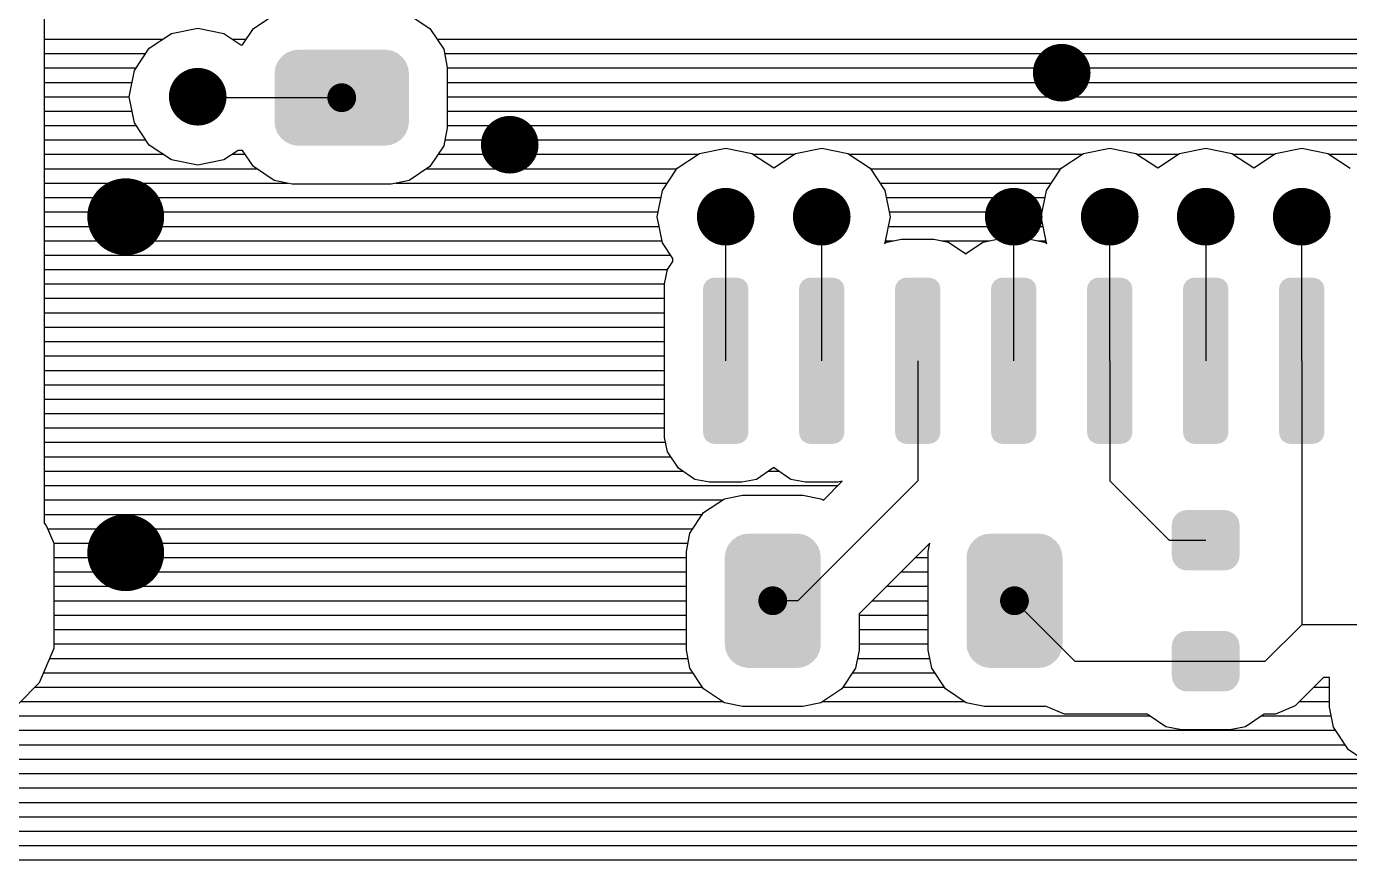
# Model space of a CAD drawing. Extents: x 295 to 953, y 10 to 290.
# Drawn here: x 622.27 to 660.77, y 143.32 to 167.86 of the extents above; entities that cross this region are included whole.
import ezdxf

# ---------------------------------------------------------------- set-up
doc = ezdxf.new("R2010")
doc.units = 0
doc.header["$LTSCALE"] = 5
doc.header["$MEASUREMENT"] = 0
doc.layers.get('0').update_dxf_attribs({"linetype": 'CONTINUOUS', "lineweight": 25})

msp = doc.modelspace()

# ---------------------------------------------------------------- linework, layer by layer
for p, q in [((622.782, 213.668), (622.782, 153.401)), ((628.873, 167.796), (629.477, 168.198)), ((633.405, 168.198), (634.008, 167.796)), ((625.839, 167.226), (626.487, 167.656)), ((626.487, 167.656), (627.253, 167.807)), ((627.253, 167.807), (628.013, 167.656)), ((628.013, 167.656), (628.51, 167.321)), ((628.56, 167.321), (628.873, 167.796)), ((634.008, 167.796), (634.411, 167.192)), ((622.782, 167.489), (626.241, 167.489)), ((625.409, 166.578), (625.839, 167.226)), ((628.258, 167.489), (628.672, 167.489)), ((628.51, 167.321), (628.56, 167.321)), ((634.21, 167.489), (689.978, 167.489)), ((634.411, 167.192), (634.517, 166.661)), ((622.782, 167.069), (625.738, 167.069)), ((634.433, 167.069), (689.978, 167.069)), ((622.782, 166.65), (625.459, 166.65)), ((625.258, 165.812), (625.409, 166.578)), ((634.517, 166.661), (634.517, 164.907)), ((634.517, 166.65), (689.978, 166.65)), ((622.782, 166.231), (625.341, 166.231)), ((634.517, 166.231), (689.978, 166.231)), ((622.782, 165.812), (625.258, 165.812)), ((625.409, 165.052), (625.258, 165.812)), ((627.275, 165.784), (627.253, 165.812)), ((631.444, 165.784), (627.275, 165.784)), ((634.517, 165.812), (689.978, 165.812)), ((622.782, 165.393), (625.341, 165.393)), ((634.517, 165.393), (689.978, 165.393)), ((622.782, 164.974), (625.459, 164.974)), ((625.839, 164.404), (625.409, 165.052)), ((634.517, 164.907), (634.411, 164.382)), ((634.517, 164.974), (689.978, 164.974)), ((622.782, 164.555), (625.738, 164.555)), ((634.444, 164.555), (689.978, 164.555)), ((622.782, 164.136), (626.241, 164.136)), ((626.487, 163.974), (625.839, 164.404)), ((628.432, 164.247), (628.013, 163.974)), ((628.258, 164.136), (628.633, 164.136)), ((628.56, 164.247), (628.432, 164.247)), ((628.873, 163.778), (628.56, 164.247)), ((634.411, 164.382), (634.008, 163.778)), ((634.249, 164.136), (641.815, 164.136)), ((641.206, 163.733), (641.854, 164.164)), ((641.854, 164.164), (642.62, 164.315)), ((642.62, 164.315), (643.38, 164.164)), ((643.38, 164.164), (644.017, 163.739)), ((643.419, 164.136), (644.609, 164.136)), ((644.017, 163.739), (644.648, 164.164)), ((644.648, 164.164), (645.414, 164.315)), ((645.414, 164.315), (646.174, 164.164)), ((646.174, 164.164), (646.822, 163.733)), ((646.213, 164.136), (652.991, 164.136)), ((652.382, 163.733), (653.03, 164.164)), ((653.03, 164.164), (653.796, 164.315)), ((653.796, 164.315), (654.556, 164.164)), ((654.556, 164.164), (655.193, 163.739)), ((654.595, 164.136), (655.785, 164.136)), ((655.193, 163.739), (655.824, 164.164)), ((655.824, 164.164), (656.59, 164.315)), ((656.59, 164.315), (657.35, 164.164)), ((657.35, 164.164), (657.987, 163.739)), ((657.389, 164.136), (658.579, 164.136)), ((657.987, 163.739), (658.618, 164.164)), ((658.618, 164.164), (659.384, 164.315)), ((659.384, 164.315), (660.144, 164.164)), ((660.144, 164.164), (660.792, 163.733)), ((660.183, 164.136), (667.184, 164.136)), ((622.782, 163.717), (628.962, 163.717)), ((627.253, 163.817), (626.487, 163.974)), ((628.013, 163.974), (627.253, 163.817)), ((629.477, 163.376), (628.873, 163.778)), ((634.008, 163.778), (633.405, 163.376)), ((633.919, 163.717), (641.2, 163.717)), ((640.776, 163.085), (641.206, 163.733)), ((646.822, 163.733), (647.252, 163.085)), ((646.827, 163.717), (652.376, 163.717)), ((651.952, 163.085), (652.382, 163.733)), ((622.782, 163.298), (629.868, 163.298)), ((630.002, 163.27), (629.477, 163.376)), ((632.88, 163.27), (630.002, 163.27)), ((633.405, 163.376), (632.88, 163.27)), ((633.014, 163.298), (640.915, 163.298)), ((647.112, 163.298), (652.091, 163.298)), ((640.625, 162.32), (640.776, 163.085)), ((647.252, 163.085), (647.403, 162.32)), ((651.801, 162.32), (651.952, 163.085)), ((622.782, 162.878), (640.736, 162.878)), ((647.291, 162.878), (651.912, 162.878)), ((622.782, 162.459), (640.653, 162.459)), ((640.776, 161.56), (640.625, 162.32)), ((642.62, 158.129), (642.62, 162.32)), ((645.414, 158.129), (645.414, 162.32)), ((647.403, 162.32), (647.252, 161.56)), ((647.375, 162.459), (651.829, 162.459)), ((651.002, 158.129), (651.002, 162.32)), ((651.952, 161.56), (651.801, 162.32)), ((653.796, 158.129), (653.796, 162.32)), ((656.59, 162.32), (656.59, 158.129)), ((659.384, 158.129), (659.384, 162.32)), ((622.782, 162.04), (640.681, 162.04)), ((647.347, 162.04), (651.857, 162.04)), ((622.782, 161.621), (640.764, 161.621)), ((641.083, 161.101), (640.776, 161.56)), ((647.241, 161.537), (647.308, 161.582)), ((647.252, 161.56), (647.241, 161.537)), ((647.263, 161.621), (647.503, 161.621)), ((647.308, 161.582), (647.733, 161.666)), ((647.733, 161.666), (648.677, 161.666)), ((648.677, 161.666), (649.102, 161.582)), ((648.906, 161.621), (650.297, 161.621)), ((649.102, 161.582), (649.577, 161.263)), ((649.627, 161.263), (650.102, 161.582)), ((650.102, 161.582), (650.527, 161.666)), ((650.527, 161.666), (651.471, 161.666)), ((651.002, 158.548), (651.002, 161.666)), ((651.471, 161.666), (651.896, 161.582)), ((651.7, 161.621), (651.94, 161.621)), ((651.896, 161.582), (651.963, 161.537)), ((651.963, 161.537), (651.952, 161.56)), ((622.782, 161.202), (641.01, 161.202)), ((640.921, 160.783), (641.083, 161.018)), ((641.083, 161.018), (641.083, 161.101)), ((649.577, 161.263), (649.605, 161.23)), ((649.605, 161.23), (649.627, 161.263)), ((622.782, 160.783), (640.921, 160.783)), ((640.837, 160.364), (640.921, 160.783)), ((622.782, 160.364), (640.837, 160.364)), ((640.837, 155.899), (640.837, 160.364)), ((622.782, 159.945), (640.837, 159.945)), ((622.782, 159.526), (640.837, 159.526)), ((622.782, 159.107), (640.837, 159.107)), ((622.782, 158.687), (640.837, 158.687)), ((622.782, 158.268), (640.837, 158.268)), ((648.208, 158.129), (648.208, 154.636)), ((653.796, 158.129), (653.796, 154.636)), ((659.384, 158.129), (659.384, 150.445)), ((622.782, 157.849), (640.837, 157.849)), ((622.782, 157.43), (640.837, 157.43)), ((622.782, 157.011), (640.837, 157.011)), ((622.782, 156.592), (640.837, 156.592)), ((622.782, 156.173), (640.837, 156.173)), ((622.782, 155.754), (640.865, 155.754)), ((640.921, 155.474), (640.837, 155.899)), ((622.782, 155.335), (641.016, 155.335)), ((641.245, 154.999), (640.921, 155.474)), ((622.782, 154.916), (641.362, 154.916)), ((641.72, 154.675), (641.245, 154.999)), ((643.989, 154.999), (643.514, 154.675)), ((643.871, 154.916), (644.156, 154.916)), ((644.017, 155.033), (643.989, 154.999)), ((644.039, 154.999), (644.017, 155.033)), ((644.514, 154.675), (644.039, 154.999)), ((622.782, 154.496), (645.894, 154.496)), ((642.145, 154.591), (641.72, 154.675)), ((643.089, 154.591), (642.145, 154.591)), ((643.514, 154.675), (643.089, 154.591)), ((644.939, 154.591), (644.514, 154.675)), ((648.208, 154.636), (644.715, 151.144)), ((645.883, 154.591), (644.939, 154.591)), ((645.464, 154.066), (646.011, 154.619)), ((646.011, 154.619), (645.883, 154.591)), ((653.796, 154.636), (655.528, 152.904)), ((622.782, 154.077), (642.53, 154.077)), ((641.977, 153.714), (642.58, 154.111)), ((642.58, 154.111), (643.111, 154.217)), ((643.111, 154.217), (644.866, 154.217)), ((644.866, 154.217), (645.391, 154.111)), ((645.391, 154.111), (645.464, 154.066)), ((645.447, 154.077), (645.475, 154.077)), ((622.782, 153.658), (641.943, 153.658)), ((641.575, 153.111), (641.977, 153.714)), ((622.782, 153.401), (622.844, 153.334)), ((622.844, 153.334), (623.062, 152.82)), ((622.883, 153.239), (641.664, 153.239)), ((641.474, 152.58), (641.575, 153.111)), ((655.528, 152.904), (656.59, 152.904)), ((623.056, 152.82), (641.519, 152.82)), ((623.062, 152.82), (623.062, 149.758)), ((641.474, 149.707), (641.474, 152.58)), ((648.56, 152.82), (646.503, 150.758)), ((648.509, 152.58), (648.56, 152.82)), ((648.509, 149.707), (648.509, 152.58)), ((623.062, 152.401), (641.474, 152.401)), ((648.14, 152.401), (648.509, 152.401)), ((623.062, 151.982), (641.474, 151.982)), ((647.721, 151.982), (648.509, 151.982)), ((623.062, 151.563), (641.474, 151.563)), ((647.302, 151.563), (648.509, 151.563)), ((623.062, 151.144), (641.474, 151.144)), ((644.715, 151.144), (643.989, 151.144)), ((646.883, 151.144), (648.509, 151.144)), ((652.784, 149.383), (651.024, 151.144)), ((651.024, 151.144), (652.784, 149.383)), ((623.062, 150.725), (641.474, 150.725)), ((646.503, 150.758), (646.503, 149.707)), ((646.503, 150.725), (648.509, 150.725)), ((623.062, 150.305), (641.474, 150.305)), ((646.503, 150.305), (648.509, 150.305)), ((659.384, 150.445), (658.322, 149.383)), ((663.066, 150.445), (659.384, 150.445)), ((623.062, 149.886), (641.474, 149.886)), ((646.503, 149.886), (648.509, 149.886)), ((623.062, 149.758), (622.642, 148.752)), ((622.939, 149.467), (641.519, 149.467)), ((641.575, 149.177), (641.474, 149.707)), ((646.503, 149.707), (646.397, 149.177)), ((646.453, 149.467), (648.56, 149.467)), ((648.615, 149.177), (648.509, 149.707)), ((622.765, 149.048), (641.664, 149.048)), ((641.977, 148.579), (641.575, 149.177)), ((646.397, 149.177), (645.995, 148.579)), ((646.308, 149.048), (648.705, 149.048)), ((649.018, 148.579), (648.615, 149.177)), ((652.784, 149.383), (656.59, 149.383)), ((652.784, 149.383), (658.322, 149.383)), ((622.642, 148.752), (615.674, 141.784)), ((660.015, 148.908), (659.188, 148.081)), ((660.188, 148.908), (660.015, 148.908)), ((660.188, 148.048), (660.188, 148.908)), ((622.52, 148.629), (641.943, 148.629)), ((642.58, 148.176), (641.977, 148.579)), ((645.995, 148.579), (645.391, 148.176)), ((646.028, 148.629), (648.984, 148.629)), ((649.621, 148.176), (649.018, 148.579)), ((659.736, 148.629), (660.188, 148.629)), ((622.1, 148.21), (642.53, 148.21)), ((643.111, 148.07), (642.58, 148.176)), ((644.866, 148.07), (643.111, 148.07)), ((645.391, 148.176), (644.866, 148.07)), ((645.447, 148.21), (649.565, 148.21)), ((650.147, 148.07), (649.621, 148.176)), ((651.901, 148.07), (650.147, 148.07)), ((651.929, 148.076), (651.901, 148.07)), ((652.482, 147.847), (651.929, 148.076)), ((659.188, 148.081), (658.624, 147.847)), ((659.316, 148.21), (660.188, 148.21)), ((660.306, 147.467), (660.188, 148.048)), ((621.681, 147.791), (654.958, 147.791)), ((654.896, 147.847), (652.482, 147.847)), ((654.913, 147.824), (654.896, 147.847)), ((655.427, 147.478), (654.913, 147.824)), ((658.26, 147.824), (657.746, 147.478)), ((658.216, 147.791), (660.239, 147.791)), ((658.277, 147.847), (658.26, 147.824)), ((658.624, 147.847), (658.277, 147.847)), ((621.262, 147.372), (660.367, 147.372)), ((655.885, 147.388), (655.427, 147.478)), ((657.288, 147.388), (655.885, 147.388)), ((657.746, 147.478), (657.288, 147.388)), ((660.747, 146.807), (660.306, 147.467)), ((620.843, 146.953), (660.646, 146.953)), ((661.406, 146.366), (660.747, 146.807)), ((620.424, 146.534), (661.149, 146.534)), ((620.005, 146.114), (682.691, 146.114)), ((619.586, 145.695), (683.11, 145.695)), ((619.167, 145.276), (683.529, 145.276)), ((618.748, 144.857), (683.948, 144.857)), ((618.329, 144.438), (684.368, 144.438)), ((617.909, 144.019), (684.787, 144.019)), ((617.49, 143.6), (685.306, 143.6))]:
    msp.add_line(p, q)
for points, const_width in [([(651.979, 166.511, 1), (652.818, 166.511, 1)], 0.838), ([(626.833, 165.812, 1), (627.672, 165.812, 1)], 0.838), ([(631.234, 165.784, 1), (631.653, 165.784, 1)], 0.419), ([(631.234, 165.784, 1), (631.653, 165.784, 1)], 0.419), ([(635.914, 164.415, 1), (636.752, 164.415, 1)], 0.838), ([(624.598, 162.32, 1), (625.716, 162.32, 1)], 1.118), ([(642.2, 162.32, 1), (643.039, 162.32, 1)], 0.838), ([(644.994, 162.32, 1), (645.833, 162.32, 1)], 0.838), ([(650.582, 162.32, 1), (651.421, 162.32, 1)], 0.838), ([(653.376, 162.32, 1), (654.215, 162.32, 1)], 0.838), ([(656.17, 162.32, 1), (657.009, 162.32, 1)], 0.838), ([(658.964, 162.32, 1), (659.803, 162.32, 1)], 0.838), ([(624.598, 152.541, 1), (625.716, 152.541, 1)], 1.118), ([(643.779, 151.144, 1), (644.198, 151.144, 1)], 0.419), ([(650.814, 151.144, 1), (651.233, 151.144, 1)], 0.419)]:
    msp.add_lwpolyline(points, format="xyb", close=True, dxfattribs=dict(const_width=const_width))
for points in [[(629.848, 167.094), (629.986, 167.149), (633.031, 167.094), (632.911, 167.149)], [(629.986, 167.149), (630.011, 167.159), (632.911, 167.149), (632.855, 167.159)], [(630.011, 167.159), (630.179, 167.18), (632.855, 167.159), (632.737, 167.18)], [(630.179, 167.18), (630.186, 167.181), (632.737, 167.18), (632.701, 167.181)], [(629.52, 166.692), (629.579, 166.821), (633.363, 166.692), (633.312, 166.821)], [(629.579, 166.821), (629.594, 166.853), (633.312, 166.821), (633.289, 166.853)], [(629.594, 166.853), (629.684, 166.964), (633.289, 166.853), (633.207, 166.964)], [(629.684, 166.964), (629.705, 166.989), (633.207, 166.964), (633.176, 166.989)], [(629.705, 166.989), (629.822, 167.075), (633.176, 166.989), (633.071, 167.075)], [(629.822, 167.075), (629.848, 167.094), (633.071, 167.075), (633.031, 167.094)], [(629.488, 166.483), (629.489, 166.519), (633.399, 166.483), (633.395, 166.519)], [(629.488, 165.086), (629.488, 166.483), (633.399, 165.086), (633.399, 166.483)], [(629.489, 166.519), (629.514, 166.658), (633.395, 166.519), (633.377, 166.658)], [(629.514, 166.658), (629.52, 166.692), (633.377, 166.658), (633.363, 166.692)], [(629.492, 165.049), (629.488, 165.086), (633.398, 165.049), (633.399, 165.086)], [(629.51, 164.911), (629.492, 165.049), (633.373, 164.911), (633.398, 165.049)], [(629.524, 164.876), (629.51, 164.911), (633.367, 164.876), (633.373, 164.911)], [(629.575, 164.747), (629.524, 164.876), (633.308, 164.747), (633.367, 164.876)], [(629.598, 164.716), (629.575, 164.747), (633.293, 164.716), (633.308, 164.747)], [(629.68, 164.605), (629.598, 164.716), (633.203, 164.605), (633.293, 164.716)], [(629.711, 164.579), (629.68, 164.605), (633.182, 164.579), (633.203, 164.605)], [(629.816, 164.493), (629.711, 164.579), (633.065, 164.493), (633.182, 164.579)], [(629.856, 164.475), (629.816, 164.493), (633.04, 164.475), (633.065, 164.493)], [(629.976, 164.419), (629.856, 164.475), (632.901, 164.419), (633.04, 164.475)], [(630.032, 164.409), (629.976, 164.419), (632.876, 164.409), (632.901, 164.419)], [(630.15, 164.388), (630.032, 164.409), (632.708, 164.388), (632.876, 164.409)], [(630.186, 164.387), (630.15, 164.388), (632.701, 164.387), (632.708, 164.388)], [(641.96, 160.219), (641.962, 160.25), (643.279, 160.219), (643.273, 160.25)], [(641.96, 156.039), (641.96, 160.219), (643.279, 156.039), (643.279, 160.219)], [(641.962, 160.25), (641.987, 160.337), (643.273, 160.25), (643.257, 160.337)], [(641.987, 160.337), (641.995, 160.366), (643.257, 160.337), (643.239, 160.366)], [(641.995, 160.366), (642.051, 160.44), (643.239, 160.366), (643.193, 160.44)], [(642.051, 160.44), (642.068, 160.463), (643.193, 160.44), (643.164, 160.463)], [(642.068, 160.463), (642.15, 160.513), (643.164, 160.463), (643.097, 160.513)], [(642.15, 160.513), (642.171, 160.526), (643.097, 160.513), (643.053, 160.526)], [(642.171, 160.526), (642.282, 160.547), (643.053, 160.526), (642.981, 160.547)], [(642.282, 160.547), (642.29, 160.548), (642.981, 160.547), (642.949, 160.548)], [(644.754, 160.219), (644.756, 160.25), (646.073, 160.219), (646.067, 160.25)], [(644.754, 156.039), (644.754, 160.219), (646.073, 156.039), (646.073, 160.219)], [(644.756, 160.25), (644.781, 160.337), (646.067, 160.25), (646.051, 160.337)], [(644.781, 160.337), (644.789, 160.366), (646.051, 160.337), (646.033, 160.366)], [(644.789, 160.366), (644.845, 160.44), (646.033, 160.366), (645.987, 160.44)], [(644.845, 160.44), (644.862, 160.463), (645.987, 160.44), (645.958, 160.463)], [(644.862, 160.463), (644.944, 160.513), (645.958, 160.463), (645.891, 160.513)], [(644.944, 160.513), (644.965, 160.526), (645.891, 160.513), (645.847, 160.526)], [(644.965, 160.526), (645.076, 160.547), (645.847, 160.526), (645.775, 160.547)], [(645.076, 160.547), (645.084, 160.548), (645.775, 160.547), (645.743, 160.548)], [(647.548, 160.219), (647.55, 160.25), (648.867, 160.219), (648.861, 160.25)], [(647.548, 156.039), (647.548, 160.219), (648.867, 156.039), (648.867, 160.219)], [(647.55, 160.25), (647.575, 160.337), (648.861, 160.25), (648.845, 160.337)], [(647.575, 160.337), (647.583, 160.366), (648.845, 160.337), (648.827, 160.366)], [(647.583, 160.366), (647.639, 160.44), (648.827, 160.366), (648.781, 160.44)], [(647.639, 160.44), (647.656, 160.463), (648.781, 160.44), (648.752, 160.463)], [(647.656, 160.463), (647.738, 160.513), (648.752, 160.463), (648.685, 160.513)], [(647.738, 160.513), (647.759, 160.526), (648.685, 160.513), (648.641, 160.526)], [(647.759, 160.526), (647.87, 160.547), (648.641, 160.526), (648.569, 160.547)], [(647.87, 160.547), (647.878, 160.548), (648.569, 160.547), (648.537, 160.548)], [(650.342, 160.219), (650.344, 160.25), (651.661, 160.219), (651.655, 160.25)], [(650.342, 156.039), (650.342, 160.219), (651.661, 156.039), (651.661, 160.219)], [(650.344, 160.25), (650.369, 160.337), (651.655, 160.25), (651.639, 160.337)], [(650.369, 160.337), (650.377, 160.366), (651.639, 160.337), (651.621, 160.366)], [(650.377, 160.366), (650.433, 160.44), (651.621, 160.366), (651.575, 160.44)], [(650.433, 160.44), (650.45, 160.463), (651.575, 160.44), (651.546, 160.463)], [(650.45, 160.463), (650.532, 160.513), (651.546, 160.463), (651.479, 160.513)], [(650.532, 160.513), (650.553, 160.526), (651.479, 160.513), (651.435, 160.526)], [(650.553, 160.526), (650.664, 160.547), (651.435, 160.526), (651.363, 160.547)], [(650.664, 160.547), (650.672, 160.548), (651.363, 160.547), (651.331, 160.548)], [(653.136, 160.219), (653.138, 160.25), (654.455, 160.219), (654.449, 160.25)], [(653.136, 156.039), (653.136, 160.219), (654.455, 156.039), (654.455, 160.219)], [(653.138, 160.25), (653.163, 160.337), (654.449, 160.25), (654.433, 160.337)], [(653.163, 160.337), (653.171, 160.366), (654.433, 160.337), (654.415, 160.366)], [(653.171, 160.366), (653.227, 160.44), (654.415, 160.366), (654.369, 160.44)], [(653.227, 160.44), (653.244, 160.463), (654.369, 160.44), (654.34, 160.463)], [(653.244, 160.463), (653.326, 160.513), (654.34, 160.463), (654.273, 160.513)], [(653.326, 160.513), (653.347, 160.526), (654.273, 160.513), (654.229, 160.526)], [(653.347, 160.526), (653.458, 160.547), (654.229, 160.526), (654.157, 160.547)], [(653.458, 160.547), (653.466, 160.548), (654.157, 160.547), (654.125, 160.548)], [(655.93, 160.219), (655.932, 160.25), (657.249, 160.219), (657.243, 160.25)], [(655.93, 156.039), (655.93, 160.219), (657.249, 156.039), (657.249, 160.219)], [(655.932, 160.25), (655.957, 160.337), (657.243, 160.25), (657.227, 160.337)], [(655.957, 160.337), (655.965, 160.366), (657.227, 160.337), (657.209, 160.366)], [(655.965, 160.366), (656.021, 160.44), (657.209, 160.366), (657.163, 160.44)], [(656.021, 160.44), (656.038, 160.463), (657.163, 160.44), (657.134, 160.463)], [(656.038, 160.463), (656.12, 160.513), (657.134, 160.463), (657.067, 160.513)], [(656.12, 160.513), (656.141, 160.526), (657.067, 160.513), (657.023, 160.526)], [(656.141, 160.526), (656.252, 160.547), (657.023, 160.526), (656.951, 160.547)], [(656.252, 160.547), (656.26, 160.548), (656.951, 160.547), (656.919, 160.548)], [(658.724, 160.219), (658.726, 160.25), (660.043, 160.219), (660.037, 160.25)], [(658.724, 156.039), (658.724, 160.219), (660.043, 156.039), (660.043, 160.219)], [(658.726, 160.25), (658.751, 160.337), (660.037, 160.25), (660.021, 160.337)], [(658.751, 160.337), (658.759, 160.366), (660.021, 160.337), (660.003, 160.366)], [(658.759, 160.366), (658.815, 160.44), (660.003, 160.366), (659.957, 160.44)], [(658.815, 160.44), (658.832, 160.463), (659.957, 160.44), (659.928, 160.463)], [(658.832, 160.463), (658.914, 160.513), (659.928, 160.463), (659.861, 160.513)], [(658.914, 160.513), (658.935, 160.526), (659.861, 160.513), (659.817, 160.526)], [(658.935, 160.526), (659.046, 160.547), (659.817, 160.526), (659.745, 160.547)], [(659.046, 160.547), (659.054, 160.548), (659.745, 160.547), (659.713, 160.548)], [(641.966, 156.007), (641.96, 156.039), (643.277, 156.007), (643.279, 156.039)], [(641.982, 155.92), (641.966, 156.007), (643.252, 155.92), (643.277, 156.007)], [(644.76, 156.007), (644.754, 156.039), (646.071, 156.007), (646.073, 156.039)], [(644.776, 155.92), (644.76, 156.007), (646.046, 155.92), (646.071, 156.007)], [(647.554, 156.007), (647.548, 156.039), (648.865, 156.007), (648.867, 156.039)], [(647.57, 155.92), (647.554, 156.007), (648.84, 155.92), (648.865, 156.007)], [(650.348, 156.007), (650.342, 156.039), (651.659, 156.007), (651.661, 156.039)], [(650.364, 155.92), (650.348, 156.007), (651.634, 155.92), (651.659, 156.007)], [(653.142, 156.007), (653.136, 156.039), (654.453, 156.007), (654.455, 156.039)], [(653.158, 155.92), (653.142, 156.007), (654.428, 155.92), (654.453, 156.007)], [(655.936, 156.007), (655.93, 156.039), (657.247, 156.007), (657.249, 156.039)], [(655.952, 155.92), (655.936, 156.007), (657.222, 155.92), (657.247, 156.007)], [(658.73, 156.007), (658.724, 156.039), (660.041, 156.007), (660.043, 156.039)], [(658.746, 155.92), (658.73, 156.007), (660.016, 155.92), (660.041, 156.007)], [(642, 155.891), (641.982, 155.92), (643.244, 155.891), (643.252, 155.92)], [(642.046, 155.817), (642, 155.891), (643.188, 155.817), (643.244, 155.891)], [(642.075, 155.795), (642.046, 155.817), (643.171, 155.795), (643.188, 155.817)], [(642.142, 155.744), (642.075, 155.795), (643.089, 155.744), (643.171, 155.795)], [(642.187, 155.731), (642.142, 155.744), (643.068, 155.731), (643.089, 155.744)], [(642.258, 155.711), (642.187, 155.731), (642.957, 155.711), (643.068, 155.731)], [(642.29, 155.709), (642.258, 155.711), (642.949, 155.709), (642.957, 155.711)], [(644.794, 155.891), (644.776, 155.92), (646.038, 155.891), (646.046, 155.92)], [(644.84, 155.817), (644.794, 155.891), (645.982, 155.817), (646.038, 155.891)], [(644.869, 155.795), (644.84, 155.817), (645.965, 155.795), (645.982, 155.817)], [(644.936, 155.744), (644.869, 155.795), (645.883, 155.744), (645.965, 155.795)], [(644.981, 155.731), (644.936, 155.744), (645.862, 155.731), (645.883, 155.744)], [(645.052, 155.711), (644.981, 155.731), (645.751, 155.711), (645.862, 155.731)], [(645.084, 155.709), (645.052, 155.711), (645.743, 155.709), (645.751, 155.711)], [(647.588, 155.891), (647.57, 155.92), (648.832, 155.891), (648.84, 155.92)], [(647.634, 155.817), (647.588, 155.891), (648.776, 155.817), (648.832, 155.891)], [(647.663, 155.795), (647.634, 155.817), (648.759, 155.795), (648.776, 155.817)], [(647.73, 155.744), (647.663, 155.795), (648.677, 155.744), (648.759, 155.795)], [(647.775, 155.731), (647.73, 155.744), (648.656, 155.731), (648.677, 155.744)], [(647.846, 155.711), (647.775, 155.731), (648.545, 155.711), (648.656, 155.731)], [(647.878, 155.709), (647.846, 155.711), (648.537, 155.709), (648.545, 155.711)], [(650.382, 155.891), (650.364, 155.92), (651.626, 155.891), (651.634, 155.92)], [(650.428, 155.817), (650.382, 155.891), (651.57, 155.817), (651.626, 155.891)], [(650.457, 155.795), (650.428, 155.817), (651.553, 155.795), (651.57, 155.817)], [(650.524, 155.744), (650.457, 155.795), (651.471, 155.744), (651.553, 155.795)], [(650.569, 155.731), (650.524, 155.744), (651.45, 155.731), (651.471, 155.744)], [(650.64, 155.711), (650.569, 155.731), (651.339, 155.711), (651.45, 155.731)], [(650.672, 155.709), (650.64, 155.711), (651.331, 155.709), (651.339, 155.711)], [(653.176, 155.891), (653.158, 155.92), (654.42, 155.891), (654.428, 155.92)], [(653.222, 155.817), (653.176, 155.891), (654.364, 155.817), (654.42, 155.891)], [(653.251, 155.795), (653.222, 155.817), (654.347, 155.795), (654.364, 155.817)], [(653.318, 155.744), (653.251, 155.795), (654.265, 155.744), (654.347, 155.795)], [(653.363, 155.731), (653.318, 155.744), (654.244, 155.731), (654.265, 155.744)], [(653.434, 155.711), (653.363, 155.731), (654.133, 155.711), (654.244, 155.731)], [(653.466, 155.709), (653.434, 155.711), (654.125, 155.709), (654.133, 155.711)], [(655.97, 155.891), (655.952, 155.92), (657.214, 155.891), (657.222, 155.92)], [(656.016, 155.817), (655.97, 155.891), (657.158, 155.817), (657.214, 155.891)], [(656.045, 155.795), (656.016, 155.817), (657.141, 155.795), (657.158, 155.817)], [(656.112, 155.744), (656.045, 155.795), (657.059, 155.744), (657.141, 155.795)], [(656.157, 155.731), (656.112, 155.744), (657.038, 155.731), (657.059, 155.744)], [(656.228, 155.711), (656.157, 155.731), (656.927, 155.711), (657.038, 155.731)], [(656.26, 155.709), (656.228, 155.711), (656.919, 155.709), (656.927, 155.711)], [(658.764, 155.891), (658.746, 155.92), (660.008, 155.891), (660.016, 155.92)], [(658.81, 155.817), (658.764, 155.891), (659.952, 155.817), (660.008, 155.891)], [(658.839, 155.795), (658.81, 155.817), (659.935, 155.795), (659.952, 155.817)], [(658.906, 155.744), (658.839, 155.795), (659.853, 155.744), (659.935, 155.795)], [(658.951, 155.731), (658.906, 155.744), (659.832, 155.731), (659.853, 155.744)], [(659.022, 155.711), (658.951, 155.731), (659.721, 155.711), (659.832, 155.731)], [(659.054, 155.709), (659.022, 155.711), (659.713, 155.709), (659.721, 155.711)], [(655.693, 153.607), (655.778, 153.696), (657.489, 153.607), (657.398, 153.696)], [(655.778, 153.696), (655.794, 153.704), (657.398, 153.696), (657.389, 153.704)], [(655.794, 153.704), (655.901, 153.761), (657.389, 153.704), (657.273, 153.761)], [(655.901, 153.761), (655.928, 153.765), (657.273, 153.761), (657.264, 153.765)], [(655.928, 153.765), (656.039, 153.784), (657.264, 153.765), (657.14, 153.784)], [(655.6, 152.462), (655.6, 153.345), (657.579, 152.462), (657.579, 153.345)], [(655.603, 153.345), (655.621, 153.469), (657.576, 153.345), (657.556, 153.469)], [(655.621, 153.469), (655.628, 153.483), (657.556, 153.469), (657.554, 153.483)], [(655.628, 153.483), (655.681, 153.595), (657.554, 153.483), (657.495, 153.595)], [(655.681, 153.595), (655.693, 153.607), (657.495, 153.595), (657.489, 153.607)], [(642.698, 152.771), (642.788, 152.882), (645.275, 152.771), (645.194, 152.882)], [(642.788, 152.882), (642.809, 152.907), (645.194, 152.882), (645.162, 152.907)], [(642.809, 152.907), (642.926, 152.993), (645.162, 152.907), (645.057, 152.993)], [(642.926, 152.993), (642.951, 153.012), (645.057, 152.993), (645.017, 153.012)], [(642.951, 153.012), (643.09, 153.067), (645.017, 153.012), (644.897, 153.067)], [(643.09, 153.067), (643.115, 153.077), (644.897, 153.067), (644.842, 153.077)], [(643.115, 153.077), (643.283, 153.098), (644.842, 153.077), (644.723, 153.098)], [(643.283, 153.098), (643.29, 153.099), (644.723, 153.098), (644.687, 153.099)], [(649.733, 152.771), (649.824, 152.882), (652.31, 152.771), (652.229, 152.882)], [(649.824, 152.882), (649.844, 152.907), (652.229, 152.882), (652.198, 152.907)], [(649.844, 152.907), (649.962, 152.993), (652.198, 152.907), (652.092, 152.993)], [(649.962, 152.993), (649.987, 153.012), (652.092, 152.993), (652.052, 153.012)], [(649.987, 153.012), (650.125, 153.067), (652.052, 153.012), (651.932, 153.067)], [(650.125, 153.067), (650.15, 153.077), (651.932, 153.067), (651.877, 153.077)], [(650.15, 153.077), (650.318, 153.098), (651.877, 153.077), (651.759, 153.098)], [(650.318, 153.098), (650.325, 153.099), (651.759, 153.098), (651.722, 153.099)], [(642.593, 152.437), (642.618, 152.576), (645.381, 152.437), (645.363, 152.576)], [(642.618, 152.576), (642.624, 152.611), (645.363, 152.576), (645.349, 152.611)], [(642.624, 152.611), (642.683, 152.74), (645.349, 152.611), (645.298, 152.74)], [(642.683, 152.74), (642.698, 152.771), (645.298, 152.74), (645.275, 152.771)], [(649.628, 152.437), (649.653, 152.576), (652.416, 152.437), (652.399, 152.576)], [(649.653, 152.576), (649.659, 152.611), (652.399, 152.576), (652.385, 152.611)], [(649.659, 152.611), (649.719, 152.74), (652.385, 152.611), (652.333, 152.74)], [(649.719, 152.74), (649.733, 152.771), (652.333, 152.74), (652.31, 152.771)], [(642.592, 152.401), (642.593, 152.437), (645.386, 152.401), (645.381, 152.437)], [(642.592, 149.886), (642.592, 152.401), (645.386, 149.886), (645.386, 152.401)], [(649.627, 152.401), (649.628, 152.437), (652.421, 152.401), (652.416, 152.437)], [(649.627, 149.886), (649.627, 152.401), (652.421, 149.886), (652.421, 152.401)], [(655.623, 152.339), (655.603, 152.462), (657.558, 152.339), (657.576, 152.462)], [(655.625, 152.325), (655.623, 152.339), (657.551, 152.325), (657.558, 152.339)], [(655.684, 152.213), (655.625, 152.325), (657.498, 152.213), (657.551, 152.325)], [(655.69, 152.201), (655.684, 152.213), (657.486, 152.201), (657.498, 152.213)], [(655.781, 152.112), (655.69, 152.201), (657.401, 152.112), (657.486, 152.201)], [(655.79, 152.103), (655.781, 152.112), (657.385, 152.103), (657.401, 152.112)], [(655.906, 152.047), (655.79, 152.103), (657.278, 152.047), (657.385, 152.103)], [(655.915, 152.042), (655.906, 152.047), (657.251, 152.042), (657.278, 152.047)], [(656.039, 152.024), (655.915, 152.042), (657.14, 152.024), (657.251, 152.042)], [(655.778, 150.175), (655.794, 150.184), (657.398, 150.175), (657.389, 150.184)], [(655.794, 150.184), (655.901, 150.24), (657.389, 150.184), (657.273, 150.24)], [(655.901, 150.24), (655.928, 150.245), (657.273, 150.24), (657.264, 150.245)], [(655.928, 150.245), (656.039, 150.263), (657.264, 150.245), (657.14, 150.263)], [(642.596, 149.85), (642.592, 149.886), (645.385, 149.85), (645.386, 149.886)], [(642.614, 149.711), (642.596, 149.85), (645.36, 149.711), (645.385, 149.85)], [(649.632, 149.85), (649.627, 149.886), (652.42, 149.85), (652.421, 149.886)], [(649.649, 149.711), (649.632, 149.85), (652.395, 149.711), (652.42, 149.85)], [(655.6, 148.942), (655.6, 149.825), (657.579, 148.942), (657.579, 149.825)], [(655.603, 149.825), (655.621, 149.949), (657.576, 149.825), (657.556, 149.949)], [(655.621, 149.949), (655.628, 149.963), (657.556, 149.949), (657.554, 149.963)], [(655.628, 149.963), (655.681, 150.075), (657.554, 149.963), (657.495, 150.075)], [(655.681, 150.075), (655.693, 150.087), (657.495, 150.075), (657.489, 150.087)], [(655.693, 150.087), (655.778, 150.175), (657.489, 150.087), (657.398, 150.175)], [(642.628, 149.677), (642.614, 149.711), (645.353, 149.677), (645.36, 149.711)], [(642.679, 149.548), (642.628, 149.677), (645.294, 149.548), (645.353, 149.677)], [(642.702, 149.516), (642.679, 149.548), (645.28, 149.516), (645.294, 149.548)], [(642.784, 149.405), (642.702, 149.516), (645.189, 149.405), (645.28, 149.516)], [(649.663, 149.677), (649.649, 149.711), (652.389, 149.677), (652.395, 149.711)], [(649.715, 149.548), (649.663, 149.677), (652.329, 149.548), (652.389, 149.677)], [(649.737, 149.516), (649.715, 149.548), (652.315, 149.516), (652.329, 149.548)], [(649.819, 149.405), (649.737, 149.516), (652.224, 149.405), (652.315, 149.516)], [(642.815, 149.38), (642.784, 149.405), (645.168, 149.38), (645.189, 149.405)], [(642.92, 149.294), (642.815, 149.38), (645.051, 149.294), (645.168, 149.38)], [(642.96, 149.275), (642.92, 149.294), (645.026, 149.275), (645.051, 149.294)], [(643.08, 149.22), (642.96, 149.275), (644.887, 149.22), (645.026, 149.275)], [(643.136, 149.21), (643.08, 149.22), (644.862, 149.21), (644.887, 149.22)], [(643.254, 149.189), (643.136, 149.21), (644.695, 149.189), (644.862, 149.21)], [(643.29, 149.188), (643.254, 149.189), (644.687, 149.188), (644.695, 149.189)], [(649.85, 149.38), (649.819, 149.405), (652.203, 149.38), (652.224, 149.405)], [(649.955, 149.294), (649.85, 149.38), (652.086, 149.294), (652.203, 149.38)], [(649.995, 149.275), (649.955, 149.294), (652.061, 149.275), (652.086, 149.294)], [(650.116, 149.22), (649.995, 149.275), (651.922, 149.22), (652.061, 149.275)], [(650.171, 149.21), (650.116, 149.22), (651.897, 149.21), (651.922, 149.22)], [(650.289, 149.189), (650.171, 149.21), (651.73, 149.189), (651.897, 149.21)], [(650.325, 149.188), (650.289, 149.189), (651.722, 149.188), (651.73, 149.189)], [(655.623, 148.818), (655.603, 148.942), (657.558, 148.818), (657.576, 148.942)], [(655.625, 148.804), (655.623, 148.818), (657.551, 148.804), (657.558, 148.818)], [(655.684, 148.692), (655.625, 148.804), (657.498, 148.692), (657.551, 148.804)], [(655.69, 148.68), (655.684, 148.692), (657.486, 148.68), (657.498, 148.692)], [(655.781, 148.592), (655.69, 148.68), (657.401, 148.592), (657.486, 148.68)], [(655.79, 148.583), (655.781, 148.592), (657.385, 148.583), (657.401, 148.592)], [(655.906, 148.526), (655.79, 148.583), (657.278, 148.526), (657.385, 148.583)], [(655.915, 148.522), (655.906, 148.526), (657.251, 148.522), (657.278, 148.526)], [(656.039, 148.503), (655.915, 148.522), (657.14, 148.503), (657.251, 148.522)]]:
    msp.add_solid(points)

doc.saveas('drawing.dxf')
